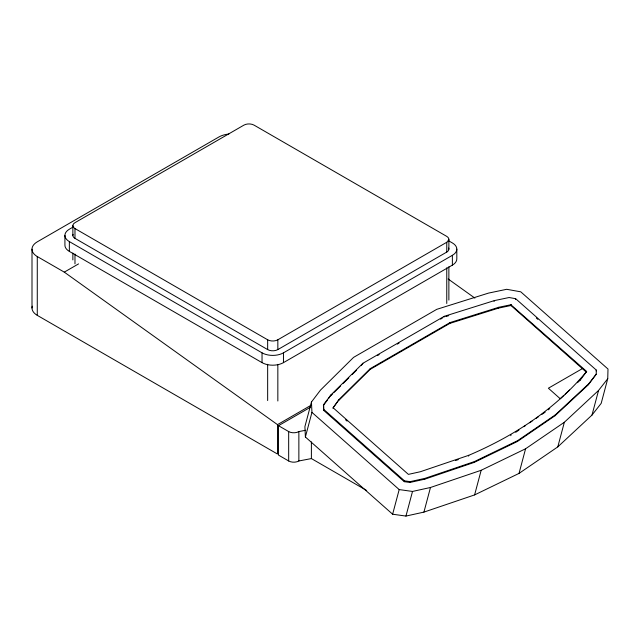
<?xml version="1.0" encoding="UTF-8"?>
<svg xmlns="http://www.w3.org/2000/svg" width="640" height="640" viewBox="0 0 640 640"><rect width="100%" height="100%" fill="white"/><g stroke="black" fill="none" stroke-linecap="round" stroke-linejoin="round"><path stroke-width="0.96" d="M596.208 374.208L596.32 370.096L515.64 298.688L509.112 297.52L494.312 300.616L444.232 316.328L362.952 363.256L330.928 394.944L323.576 404.632L323.584 410.264L404.264 481.672L409.92 482.456L424.728 479.192L474.16 462.416L517.368 441.496L555.064 415.704L588.416 384.688L596.208 374.208L588.632 383.872L555.288 414.888L517.584 440.672L474.376 461.592L424.944 478.376L410.136 481.64L404.488 480.848L323.8 409.44L323.576 404.632M607.736 378.728L608 369.032L520.752 291.816L506.688 289.296L488.536 293.096L436.768 309.336L353.584 357.368L320.472 390.128L311.456 402.008L304.904 426.64L305.384 437L392.632 514.216L405.952 516.072L423.92 512.112L474.608 494.912L519.032 473.4L557.792 446.888L591.992 415.08L601.184 403.36L607.736 378.728L598.544 390.456L564.352 422.256L525.584 448.776L481.168 470.28L430.48 487.488L412.512 491.448L399.192 489.584L311.944 412.376L311.456 402.008M305.384 437L311.944 412.376M323.584 410.264L323.8 409.44M328.448 398.744L330.928 394.944M332.88 408.216L339.12 399.448L370.28 368.624L450.032 322.576L498.752 307.288L510.88 304.752L586.648 371.456L580.32 380.04L577.448 382.704M362.952 363.256L361.344 365.456M338.904 400.272L370.064 369.44L370.28 368.624M444.016 317.152L444.232 316.328M392.632 514.216L399.192 489.584M404.264 481.672L404.488 480.848M370.064 369.44L449.816 323.4L450.032 322.576M409.92 482.456L410.136 481.64M405.952 516.072L412.512 491.448M424.728 479.192L424.944 478.376M423.92 512.112L430.48 487.488M494.088 301.432L494.312 300.616M449.816 323.4L498.536 308.112L498.752 307.288M468.56 456.12L468.776 455.304C513.44 436.272 555.52 409.112 586.648 371.456M498.536 308.112L510.664 305.568L510.88 304.752M586.44 372.24L511.152 305.656L511.368 304.84M515.416 299.504L515.64 298.688M474.16 462.416L474.376 461.592M474.608 494.912L481.168 470.28M510.784 435.672L511.008 434.856M517.368 441.496L517.584 440.672M519.032 473.4L525.584 448.776M555.064 415.704L555.288 414.888M557.792 446.888L564.352 422.256M582.328 368.648L548.384 388.216L560.232 398.752L563.832 395.376M580.32 380.04L580.528 379.264M588.416 384.688L588.632 383.872M596.104 370.912L596.32 370.096M591.992 415.08L598.544 390.456M323.36 405.456L327.32 400.24M339.12 399.448L333.112 407.752L408.392 474.376L420.344 471.736L468.776 455.304M330.712 395.76L332.8 393.696M334.192 392.32L340.456 386.12M343.24 383.36L348.816 377.856M352.296 374.408L356.472 370.272M548.336 409.816L549.736 408.512M565.264 394.04L569.568 390.04M515.704 432.312L518.976 430.072M523.888 426.712L525.528 425.592M529.624 422.792L532.08 421.112M536.176 418.312L538.632 416.624M541.904 414.384L545.184 412.144M73.664 226.736L69.352 229.224A15.152 8.744 0 0 0 69.352 241.592L69.352 251.4L262.04 362.64A15.152 8.744 0 0 0 283.464 362.64L452.376 265.12A15.152 8.744 0 0 0 456.816 258.936L456.816 249.128M228.84 134.048A18.008 10.392 0 0 0 218.92 136.968L37.272 241.84A18.008 10.392 0 0 0 37.272 256.544L64.288 272.136L78.568 263.896M74.976 228.552L267.656 339.792A7.2 4.16 0 0 0 277.84 339.792L446.76 242.272A7.2 4.16 0 0 0 446.76 236.392L254.08 125.144A7.2 4.16 0 0 0 243.888 125.144L74.976 222.672A7.2 4.16 0 0 0 74.976 228.552L74.976 238.352L267.656 349.592A7.2 4.16 0 0 0 277.84 349.592L446.76 252.072A7.2 4.16 0 0 0 448.624 248.056M69.352 241.592L262.04 352.84A15.152 8.744 0 0 0 283.464 352.84L452.376 255.32A15.152 8.744 0 0 0 452.376 242.944L448.056 240.456M377.44 355.592L379.168 354.592M397.32 344.104L399.056 343.112M440.56 319.144L442.288 318.144M32.272 306.192A18.008 10.392 0 0 0 37.272 315.352L277.496 454.04L277.496 424.64L311.152 405.208M366.688 490.496L311.392 458.576L298.864 460.976A7.2 4.16 0 0 1 288.672 460.976L278.488 455.088L278.488 425.688L310.416 407.256M455.52 460.552L458.312 459.6M445.904 316.56L448.736 315.664M278.488 425.688L288.672 431.568A7.2 4.16 0 0 0 298.864 431.568L305.608 430.272M510.664 305.568L511.152 305.656M448.128 278.968L474.88 298.104M64.288 272.136L277.496 424.64M536.336 318.016L537.832 319.344M345.568 419.784L347.056 421.104M452.376 255.32L452.376 265.12M448.872 239.328L448.872 249.128M448.872 266.776L448.872 300.096M446.76 242.272L446.76 252.072M446.76 267.816L446.76 303.48M311.392 441.912L311.392 458.576M298.864 431.568L298.864 460.976M288.672 431.568L288.672 460.976M283.464 352.84L283.464 362.64M277.84 339.792L277.84 349.592M277.84 364.352L277.84 401M267.656 339.792L267.656 349.592M267.656 364.296L267.656 400.56M262.04 352.84L262.04 362.64M74.976 254.032L74.976 263.832M72.864 225.608L72.864 235.408M72.864 253.056L72.864 259.912M64.92 235.408L64.92 245.208A15.152 8.744 0 0 0 69.352 251.4M37.272 256.544L37.272 315.352M32 249.192L32 308M74.976 238.352A7.2 4.16 0 0 1 73.112 234.336"/></g></svg>
